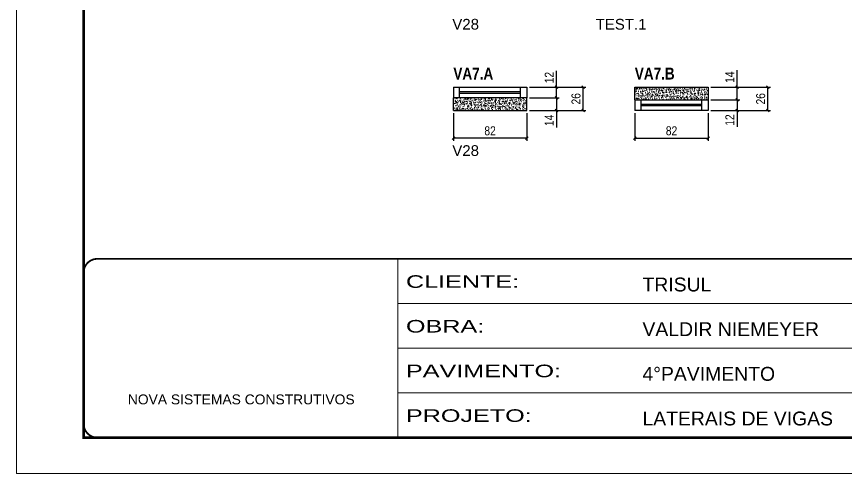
# Model space of a CAD drawing. Extents: x 3330 to 22105, y 1197 to 30204.
# Drawn here: x 6500 to 7425, y 18426 to 18935 of the extents above; entities that cross this region are included whole.
import ezdxf

# ---------------------------------------------------------------- set-up
doc = ezdxf.new("R2010")
doc.units = 0
doc.linetypes.add('CONTINUO', pattern=[0])
doc.linetypes.add('DASHED', pattern=[0.75, 0.5, -0.25])
for name, color, linetype in [('5', 5, 'Continuous'), ('COTA', 241, 'Continuous'), ('NOMENCLATURA', 7, 'Continuous'), ('Painéis', 200, 'Continuous'), ('SARR_2.2x7', 40, 'Continuous'), ('SARR_EDITAR', 141, 'Continuous')]:
    doc.layers.add(name, color=color, linetype=linetype)
doc.layers.add('Folhas', color=255, linetype='Continuous', lineweight=9)
doc.layers.add('SARRAFO DE PRESSAO', color=251, linetype='DASHED', lineweight=9)
doc.styles.add('ARIAL', font='arial.ttf')
doc.styles.add('COTA TECNICA', font='techl___.ttf', dxfattribs={"height": 10})
doc.styles.get("Standard").update_dxf_attribs({"font": 'arial.ttf'})
doc.styles.add('TECNICA', font='techb___.ttf', dxfattribs={"height": 10})
doc.styles.add('Tecnologia', font='')
doc.styles.get('Tecnologia').set_extended_font_data('Forgotten Futurist')
doc.dimstyles.new('PAINEL', dxfattribs={"dimtxt": 10, "dimasz": 3, "dimexe": 3, "dimexo": 3, "dimgap": 3, "dimtad": 1, "dimdec": 1, "dimzin": 12, "dimdsep": 46, "dimtxsty": 'COTA TECNICA', "dimblk1": 'OBLIQUE', "dimblk2": 'OBLIQUE', "dimsah": 1, "dimcen": 0.9, "dimclrd": 4, "dimclre": 4, "dimclrt": 240, "dimadec": 1, "dimazin": 3, "dimtfac": 1, "dimtdec": 1, "dimtmove": 0, "dimatfit": 3, "dimfxl": 1, "dimtolj": 1, "dimtzin": 12, "dimarcsym": 0})
pattern_1 = [(50, (-124106.2733, -5427.082), (5.46554007, -0.47817257), [0.5715, -6.2865]), (355, (-124106.273, -5427.082), (-1.05730264, 5.73170536), [0.4572, -5.02921753]), (100.4514447, (-124105.818, -5427.122), (4.40823741, 5.25353256), [0.48570026, -5.34270734]), (46.1842, (-124106.273, -5425.558), (8.13237123, -1.26126984), [0.85725, -9.42975]), (96.6355576, (-124105.5956, -5425.663), (7.122124, 7.42278374), [0.7285507, -8.01406824]), (351.184151, (-124106.273, -5425.558), (7.122124, 7.42278374), [0.685799, -7.54379196]), (21, (-124105.5113, -5425.939), (4.54843174, -3.06795595), [0.5715, -6.2865]), (326, (-124105.511, -5425.939), (1.85406085, 5.52563898), [0.4572, -5.0292]), (71.451445, (-124105.132, -5426.195), (6.40249258, 2.45768307), [0.48570026, -5.34269813]), (37.5, (-124106.2733, -5427.0821), (0.092658098, 2.536651166), [0, -4.96824, 0, -5.1054, 0, -5.04825]), (7.5, (-124106.2733, -5427.0821), (2.004589875, 3.005417245), [0, -2.91084, 0, -4.85394, 0, -1.92405]), (327.5, (-124107.9725, -5427.0821), (4.067717855, -0.17186232), [0, -1.905, 0, -5.9436, 0, -7.8867]), (317.5, (-124108.7345, -5427.082), (4.44387544, 0.76279473), [0, -2.4765, 0, -3.94716, 0, -5.6007])]

# ---------------------------------------------------------------- blocks, each defined once
blk = doc.blocks.new('9999999999')
at = {"color": 30, "linetype": 'CONTINUO'}
for p, q in [((98564.56, 34230.21), (98564.56, 34429.45)), ((98564.56, 34379.64), (99583.98, 34379.64)), ((98564.56, 34329.83), (99487.98, 34329.83)), ((98564.56, 34280.02), (99487.98, 34280.02))]:
    blk.add_line(p, q, dxfattribs=at)
at = {"color": 30, "linetype": 'CONTINUO', "const_width": 2}
blk.add_lwpolyline([(99583.98, 34230.21), (99583.98, 34414.45, 0.414214), (99568.98, 34429.45), (98228.98, 34429.45, 0.414214), (98213.98, 34414.45), (98213.98, 34245.21, 0.414214), (98228.98, 34230.21), (99583.98, 34230.21)], format="xyb", dxfattribs=at)
at = {"layer": 'Folhas'}
blk.add_lwpolyline([(98138.98, 34190.21), (99623.98, 34190.21), (99623.98, 35240.21), (98138.98, 35240.21)], close=True, dxfattribs=at)
at = {"layer": 'Folhas', "color": 30, "const_width": 3}
blk.add_lwpolyline([(98213.98, 34230.21), (99583.98, 34230.21), (99583.98, 35200.21), (98213.98, 35200.21)], close=True, dxfattribs=at)
at = {"color": 7, "linetype": 'Continuous', "ltscale": 5, "style": 'ARIAL'}
for s, height, p in [('TRISUL', 15.483, (98837.68, 34393.13)), ('VALDIR NIEMEYER', 15.4829, (98837.68, 34343.32)), ('4°PAVIMENTO', 15.4829, (98837.68, 34293.51)), ('NOVA SISTEMAS CONSTRUTIVOS', 11.0592, (98263.19, 34267.21)), ('LATERAIS DE VIGAS', 15.4829, (98837.68, 34243.7))]:
    blk.add_text(s, height=height, dxfattribs=at).set_placement(p)
at = {"layer": 'Folhas', "color": 7, "style": 'Tecnologia', "width": 1.5}
for s, p in [('CLIENTE:', (98573.65, 34397.17)), ('OBRA:', (98573.65, 34347.31)), ('PAVIMENTO:', (98573.65, 34297.5)), ('PROJETO:', (98573.65, 34247.69))]:
    blk.add_text(s, height=14, dxfattribs=at).set_placement(p)
blk = doc.blocks.new('_Oblique')
at = {"color": 0, "linetype": 'ByBlock', "lineweight": -2}
blk.add_line((-0.5, -0.5), (0.5, 0.5), dxfattribs=at)
blk = doc.blocks.new('*D1096')
at = {"layer": 'COTA', "color": 4, "linetype": 'ByBlock', "lineweight": -2, "transparency": 16777216}
for p, q in [((6987.33, 18827.7), (6987.33, 18796.85)), ((7069.33, 18827.7), (7069.33, 18796.85)), ((7069.33, 18799.85), (6987.33, 18799.85))]:
    blk.add_line(p, q, dxfattribs=at)
at = {"layer": 'Defpoints', "color": 0, "linetype": 'ByBlock', "transparency": 16777216}
for p in [(6987.33, 18830.7), (7069.33, 18830.7), (6987.33, 18799.85)]:
    blk.add_point(p, dxfattribs=at)
at = {"layer": 'COTA', "color": 4, "linetype": 'ByBlock', "lineweight": -2, "transparency": 16777216, "xscale": 3, "yscale": 3, "zscale": 3, "rotation": 180}
blk.add_blockref('_Oblique', (6987.33, 18799.85), dxfattribs=at)
at = {"layer": 'COTA', "color": 4, "linetype": 'ByBlock', "lineweight": -2, "transparency": 16777216, "xscale": 3, "yscale": 3, "zscale": 3}
blk.add_blockref('_Oblique', (7069.33, 18799.85), dxfattribs=at)
at = {"layer": 'COTA', "color": 240, "linetype": 'ByBlock', "transparency": 16777216, "insert": (7028.33, 18807.95), "char_height": 10, "attachment_point": 5, "style": 'COTA TECNICA'}
blk.add_mtext('\\A1;82', dxfattribs=at)
blk = doc.blocks.new('*D1097')
at = {"layer": 'COTA', "color": 4, "linetype": 'ByBlock', "lineweight": -2, "transparency": 16777216}
for p, q in [((7102.44, 18856.7), (7102.44, 18875.01)), ((7072.33, 18856.7), (7105.44, 18856.7)), ((7102.44, 18844.7), (7102.44, 18856.7)), ((7072.33, 18844.7), (7105.44, 18844.7))]:
    blk.add_line(p, q, dxfattribs=at)
at = {"layer": 'Defpoints', "color": 0, "linetype": 'ByBlock', "transparency": 16777216}
for p in [(7069.33, 18856.7), (7102.44, 18856.7), (7069.33, 18844.7)]:
    blk.add_point(p, dxfattribs=at)
at = {"layer": 'COTA', "color": 4, "linetype": 'ByBlock', "lineweight": -2, "transparency": 16777216, "xscale": 3, "yscale": 3, "zscale": 3}
for p, rotation in [((7102.44, 18856.7), 90), ((7102.44, 18844.7), 270)]:
    blk.add_blockref('_Oblique', p, dxfattribs=dict(at, rotation=rotation))
at = {"layer": 'COTA', "color": 240, "linetype": 'ByBlock', "transparency": 16777216, "insert": (7094.38, 18867.35), "char_height": 10, "attachment_point": 5, "rotation": 90, "style": 'COTA TECNICA'}
blk.add_mtext('\\A1;12', dxfattribs=at)
blk = doc.blocks.new('*D1098')
at = {"layer": 'COTA', "color": 4, "linetype": 'ByBlock', "lineweight": -2, "transparency": 16777216}
for p, q in [((7072.33, 18844.7), (7105.44, 18844.7)), ((7102.44, 18844.7), (7102.44, 18830.7)), ((7072.33, 18830.7), (7105.44, 18830.7)), ((7102.44, 18830.7), (7102.44, 18811.58))]:
    blk.add_line(p, q, dxfattribs=at)
at = {"layer": 'Defpoints', "color": 0, "linetype": 'ByBlock', "transparency": 16777216}
for p in [(7069.33, 18844.7), (7069.33, 18830.7), (7102.44, 18830.7)]:
    blk.add_point(p, dxfattribs=at)
at = {"layer": 'COTA', "color": 4, "linetype": 'ByBlock', "lineweight": -2, "transparency": 16777216, "xscale": 3, "yscale": 3, "zscale": 3}
for p, rotation in [((7102.44, 18844.7), 90), ((7102.44, 18830.7), 270)]:
    blk.add_blockref('_Oblique', p, dxfattribs=dict(at, rotation=rotation))
at = {"layer": 'COTA', "color": 240, "linetype": 'ByBlock', "transparency": 16777216, "insert": (7094.37, 18819.64), "char_height": 10, "attachment_point": 5, "rotation": 90, "style": 'COTA TECNICA'}
blk.add_mtext('\\A1;14', dxfattribs=at)
blk = doc.blocks.new('*D1099')
at = {"layer": 'COTA', "color": 4, "linetype": 'ByBlock', "lineweight": -2, "transparency": 16777216}
for p, q in [((7072.33, 18856.7), (7135.4, 18856.7)), ((7132.4, 18830.7), (7132.4, 18856.7)), ((7072.33, 18830.7), (7135.4, 18830.7))]:
    blk.add_line(p, q, dxfattribs=at)
at = {"layer": 'Defpoints', "color": 0, "linetype": 'ByBlock', "transparency": 16777216}
for p in [(7069.33, 18856.7), (7132.4, 18856.7), (7069.33, 18830.7)]:
    blk.add_point(p, dxfattribs=at)
at = {"layer": 'COTA', "color": 4, "linetype": 'ByBlock', "lineweight": -2, "transparency": 16777216, "xscale": 3, "yscale": 3, "zscale": 3}
for p, rotation in [((7132.4, 18856.7), 90), ((7132.4, 18830.7), 270)]:
    blk.add_blockref('_Oblique', p, dxfattribs=dict(at, rotation=rotation))
at = {"layer": 'COTA', "color": 240, "linetype": 'ByBlock', "transparency": 16777216, "insert": (7124.3, 18843.7), "char_height": 10, "attachment_point": 5, "rotation": 90, "style": 'COTA TECNICA'}
blk.add_mtext('\\A1;26', dxfattribs=at)
blk = doc.blocks.new('*D1100')
at = {"layer": 'COTA', "color": 4, "linetype": 'ByBlock', "lineweight": -2, "transparency": 16777216}
for p, q in [((7189.88, 18827.7), (7189.88, 18796.85)), ((7271.88, 18827.7), (7271.88, 18796.85)), ((7189.88, 18799.85), (7271.88, 18799.85))]:
    blk.add_line(p, q, dxfattribs=at)
at = {"layer": 'Defpoints', "color": 0, "linetype": 'ByBlock', "transparency": 16777216}
for p in [(7189.88, 18830.7), (7271.88, 18830.7), (7271.88, 18799.85)]:
    blk.add_point(p, dxfattribs=at)
at = {"layer": 'COTA', "color": 4, "linetype": 'ByBlock', "lineweight": -2, "transparency": 16777216, "xscale": 3, "yscale": 3, "zscale": 3, "rotation": 180}
blk.add_blockref('_Oblique', (7189.88, 18799.85), dxfattribs=at)
at = {"layer": 'COTA', "color": 4, "linetype": 'ByBlock', "lineweight": -2, "transparency": 16777216, "xscale": 3, "yscale": 3, "zscale": 3}
blk.add_blockref('_Oblique', (7271.88, 18799.85), dxfattribs=at)
at = {"layer": 'COTA', "color": 240, "linetype": 'ByBlock', "transparency": 16777216, "insert": (7230.88, 18807.95), "char_height": 10, "attachment_point": 5, "style": 'COTA TECNICA'}
blk.add_mtext('\\A1;82', dxfattribs=at)
blk = doc.blocks.new('*D1101')
at = {"layer": 'COTA', "color": 4, "linetype": 'ByBlock', "lineweight": -2, "transparency": 16777216}
for p, q in [((7304.03, 18856.7), (7304.03, 18875.82)), ((7274.88, 18856.7), (7307.03, 18856.7)), ((7304.03, 18842.7), (7304.03, 18856.7)), ((7274.88, 18842.7), (7307.03, 18842.7))]:
    blk.add_line(p, q, dxfattribs=at)
at = {"layer": 'Defpoints', "color": 0, "linetype": 'ByBlock', "transparency": 16777216}
for p in [(7271.88, 18856.7), (7304.03, 18856.7), (7271.88, 18842.7)]:
    blk.add_point(p, dxfattribs=at)
at = {"layer": 'COTA', "color": 4, "linetype": 'ByBlock', "lineweight": -2, "transparency": 16777216, "xscale": 3, "yscale": 3, "zscale": 3}
for p, rotation in [((7304.03, 18856.7), 90), ((7304.03, 18842.7), 270)]:
    blk.add_blockref('_Oblique', p, dxfattribs=dict(at, rotation=rotation))
at = {"layer": 'COTA', "color": 240, "linetype": 'ByBlock', "transparency": 16777216, "insert": (7295.96, 18867.76), "char_height": 10, "attachment_point": 5, "rotation": 90, "style": 'COTA TECNICA'}
blk.add_mtext('\\A1;14', dxfattribs=at)
blk = doc.blocks.new('*D1102')
at = {"layer": 'COTA', "color": 4, "linetype": 'ByBlock', "lineweight": -2, "transparency": 16777216}
for p, q in [((7274.88, 18842.7), (7307.03, 18842.7)), ((7304.03, 18842.7), (7304.03, 18830.7)), ((7274.88, 18830.7), (7307.03, 18830.7)), ((7304.03, 18830.7), (7304.03, 18812.39))]:
    blk.add_line(p, q, dxfattribs=at)
at = {"layer": 'Defpoints', "color": 0, "linetype": 'ByBlock', "transparency": 16777216}
for p in [(7271.88, 18842.7), (7271.88, 18830.7), (7304.03, 18830.7)]:
    blk.add_point(p, dxfattribs=at)
at = {"layer": 'COTA', "color": 4, "linetype": 'ByBlock', "lineweight": -2, "transparency": 16777216, "xscale": 3, "yscale": 3, "zscale": 3}
for p, rotation in [((7304.03, 18842.7), 90), ((7304.03, 18830.7), 270)]:
    blk.add_blockref('_Oblique', p, dxfattribs=dict(at, rotation=rotation))
at = {"layer": 'COTA', "color": 240, "linetype": 'ByBlock', "transparency": 16777216, "insert": (7295.97, 18820.04), "char_height": 10, "attachment_point": 5, "rotation": 90, "style": 'COTA TECNICA'}
blk.add_mtext('\\A1;12', dxfattribs=at)
blk = doc.blocks.new('*D1103')
at = {"layer": 'COTA', "color": 4, "linetype": 'ByBlock', "lineweight": -2, "transparency": 16777216}
for p, q in [((7274.88, 18856.7), (7341.55, 18856.7)), ((7338.55, 18830.7), (7338.55, 18856.7)), ((7274.88, 18830.7), (7341.55, 18830.7))]:
    blk.add_line(p, q, dxfattribs=at)
at = {"layer": 'Defpoints', "color": 0, "linetype": 'ByBlock', "transparency": 16777216}
for p in [(7271.88, 18856.7), (7338.55, 18856.7), (7271.88, 18830.7)]:
    blk.add_point(p, dxfattribs=at)
at = {"layer": 'COTA', "color": 4, "linetype": 'ByBlock', "lineweight": -2, "transparency": 16777216, "xscale": 3, "yscale": 3, "zscale": 3}
for p, rotation in [((7338.55, 18856.7), 90), ((7338.55, 18830.7), 270)]:
    blk.add_blockref('_Oblique', p, dxfattribs=dict(at, rotation=rotation))
at = {"layer": 'COTA', "color": 240, "linetype": 'ByBlock', "transparency": 16777216, "insert": (7330.45, 18843.7), "char_height": 10, "attachment_point": 5, "rotation": 90, "style": 'COTA TECNICA'}
blk.add_mtext('\\A1;26', dxfattribs=at)

msp = doc.modelspace()

# ---------------------------------------------------------------- hatches: boundary and pattern name
at = {"layer": 'COTA', "linetype": 'ByBlock'}
h = msp.add_hatch(dxfattribs=at)
h.set_pattern_fill('AR-CONC', color=256, scale=0.03)
h.set_pattern_definition(pattern_1)
h.paths.add_polyline_path([(7271.88, 18842.7), (7271.88, 18856.7), (7189.88, 18856.7), (7189.88, 18842.7)])
h = msp.add_hatch(dxfattribs=at)
h.set_pattern_fill('AR-CONC', color=256, scale=0.03)
h.set_pattern_definition(pattern_1)
h.paths.add_polyline_path([(6987.33, 18844.7), (6987.33, 18830.7), (7069.33, 18830.7), (7069.33, 18844.7)])

# ---------------------------------------------------------------- linework, layer by layer
for p, q in [((7189.88, 18842.7), (7189.88, 18856.7)), ((7189.88, 18856.7), (7271.88, 18856.7)), ((7271.88, 18856.7), (7271.88, 18842.7)), ((6987.33, 18830.7), (6987.33, 18844.7)), ((7069.33, 18830.7), (7069.33, 18844.7)), ((6987.33, 18830.7), (7069.33, 18830.7))]:
    msp.add_line(p, q, dxfattribs=at)
at = {"layer": 'Painéis', "linetype": 'Continuous'}
for p, q in [((6987.33, 18856.7), (7069.33, 18856.7)), ((6987.33, 18856.7), (6987.33, 18844.7)), ((7069.33, 18856.7), (7069.33, 18844.7)), ((7069.33, 18844.7), (6987.33, 18844.7)), ((7189.88, 18842.7), (7271.88, 18842.7)), ((7189.88, 18842.7), (7189.88, 18830.7)), ((7271.88, 18842.7), (7271.88, 18830.7)), ((7271.88, 18830.7), (7189.88, 18830.7))]:
    msp.add_line(p, q, dxfattribs=at)
at = {"layer": 'SARR_2.2x7', "linetype": 'Continuous'}
for p, q in [((6994.33, 18844.7), (6994.33, 18856.7)), ((7062.33, 18844.7), (7062.33, 18856.7)), ((7196.88, 18830.7), (7196.88, 18842.7)), ((7264.88, 18830.7), (7264.88, 18842.7))]:
    msp.add_line(p, q, dxfattribs=at)
at = {"layer": 'SARR_EDITAR', "linetype": 'Continuous'}
for p, q in [((6994.33, 18851.7), (7062.33, 18851.7)), ((7062.33, 18849.7), (6994.33, 18849.7)), ((7196.88, 18837.7), (7264.88, 18837.7)), ((7264.88, 18835.7), (7196.88, 18835.7))]:
    msp.add_line(p, q, dxfattribs=at)

# ---------------------------------------------------------------- block references
at = {"layer": 'SARRAFO DE PRESSAO', "color": 6, "linetype": 'ByBlock'}
msp.add_blockref('9999999999', (-91639.25, -15764.26), dxfattribs=at)

# ---------------------------------------------------------------- texts
at = {"layer": '5', "linetype": 'Continuous'}
for s, p in [('V28', (6986.15, 18920.85)), ('TEST.1', (7146.19, 18920.85)), ('V28', (6986.15, 18779.95))]:
    msp.add_text(s, height=12, rotation=0.00004, dxfattribs=at).set_placement(p)
at = {"layer": 'NOMENCLATURA', "style": 'TECNICA'}
for s, p in [('VA7.A', (6987.33, 18865.22)), ('VA7.B', (7189.88, 18865.22))]:
    msp.add_text(s, height=13.2, dxfattribs=at).set_placement(p)

# ---------------------------------------------------------------- dimensions: what is measured, and where the dimension line sits
at = {"layer": 'COTA', "linetype": 'ByBlock'}
for base, p1, p2, angle, picture, middle in [((7102.44, 18856.7), (7069.33, 18844.7), (7069.33, 18856.7), 90, '*D1097', (7094.38, 18867.35)), ((7304.03, 18856.7), (7271.88, 18842.7), (7271.88, 18856.7), 90, '*D1101', (7295.96, 18867.76)), ((7132.4, 18856.7), (7069.33, 18830.7), (7069.33, 18856.7), 90, '*D1099', (7124.3, 18843.7)), ((7338.55, 18856.7), (7271.88, 18830.7), (7271.88, 18856.7), 90, '*D1103', (7330.45, 18843.7)), ((7102.44, 18830.7), (7069.33, 18844.7), (7069.33, 18830.7), 90, '*D1098', (7094.37, 18819.64)), ((7304.03, 18830.7), (7271.88, 18842.7), (7271.88, 18830.7), 90, '*D1102', (7295.97, 18820.04)), ((6987.33, 18799.85), (7069.33, 18830.7), (6987.33, 18830.7), 180, '*D1096', (7028.33, 18807.95))]:
    dim = msp.add_linear_dim(base=base, p1=p1, p2=p2, angle=angle, dimstyle='PAINEL', dxfattribs=at)
    dim.commit()
    dim.dimension.update_dxf_attribs({"geometry": picture, "text_midpoint": middle})
dim = msp.add_linear_dim(base=(7271.88, 18799.85), p1=(7189.88, 18830.7), p2=(7271.88, 18830.7), dimstyle='PAINEL', dxfattribs=at)
dim.commit()
dim.dimension.update_dxf_attribs({"geometry": '*D1100', "text_midpoint": (7230.88, 18807.95)})

doc.saveas('drawing.dxf')
